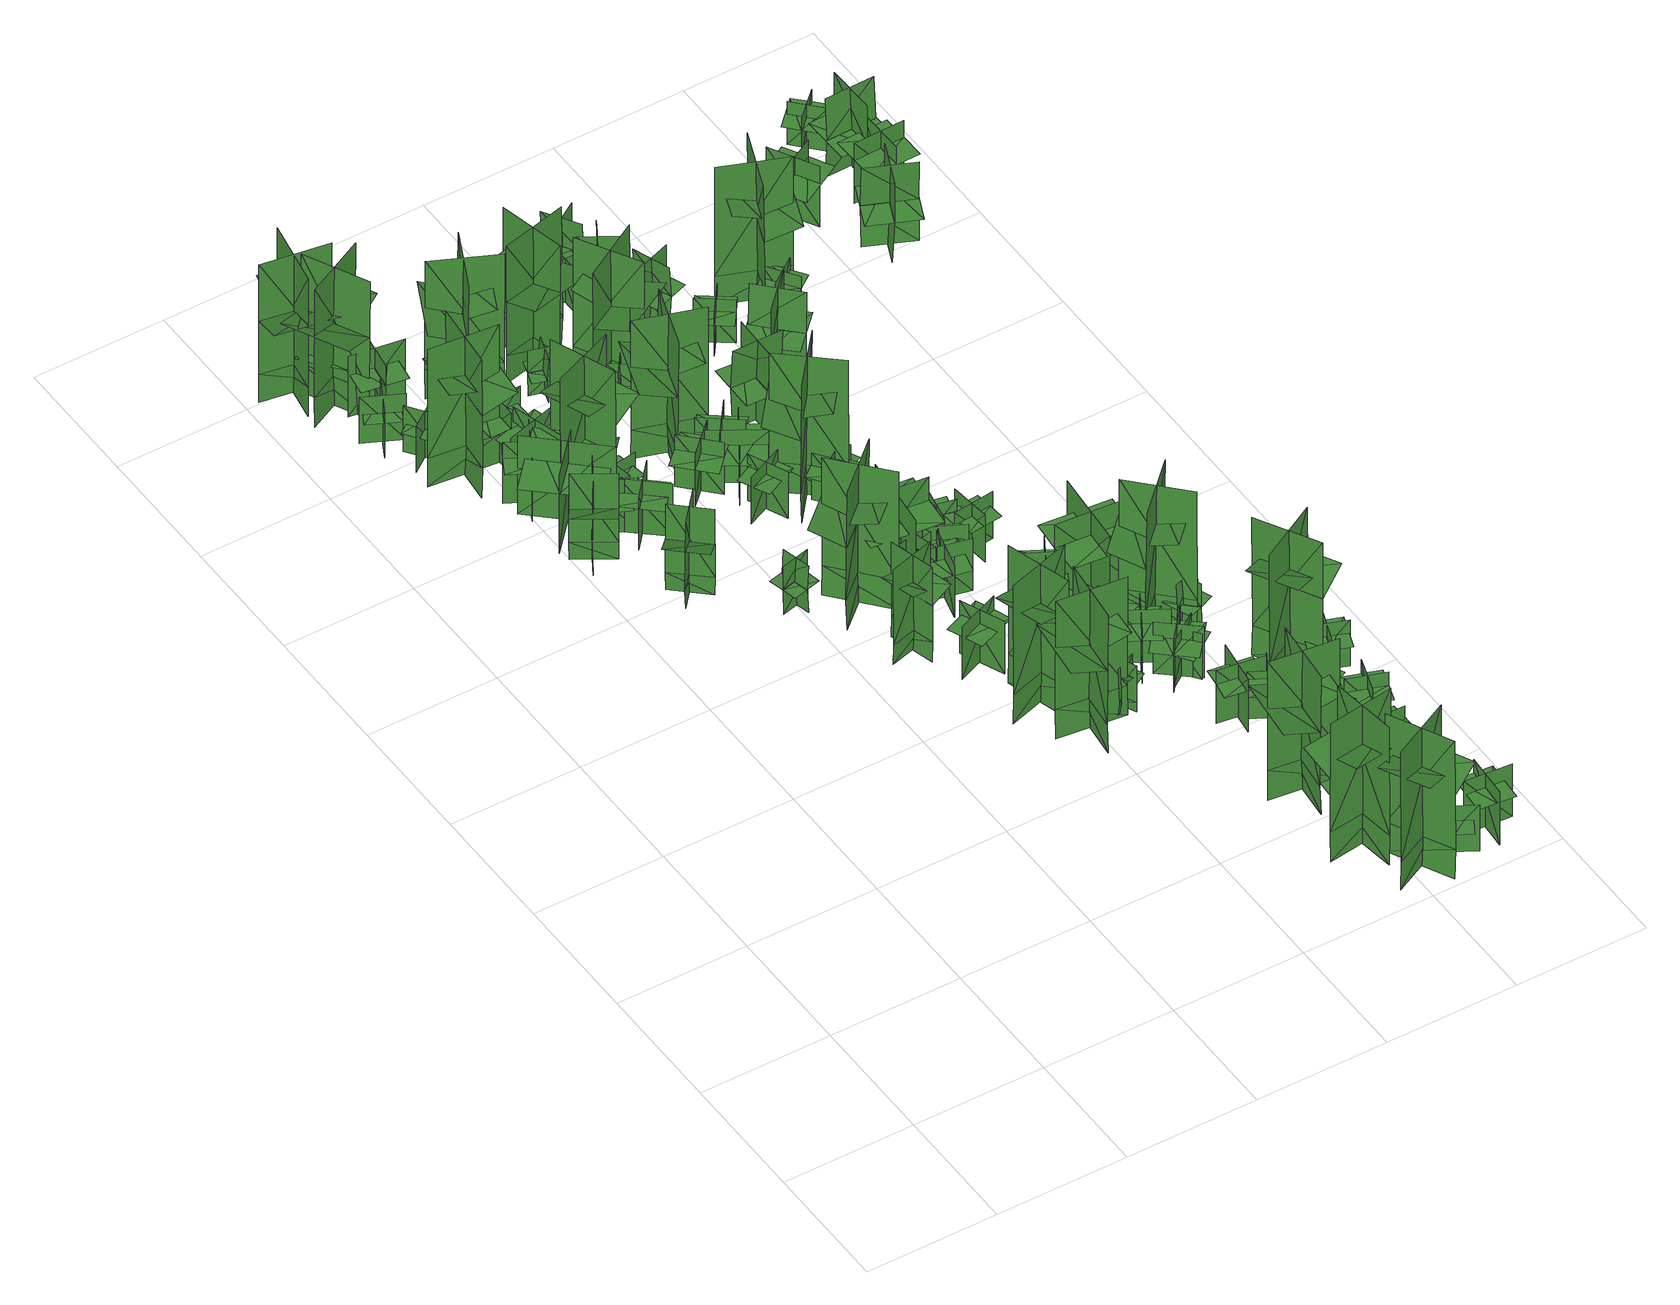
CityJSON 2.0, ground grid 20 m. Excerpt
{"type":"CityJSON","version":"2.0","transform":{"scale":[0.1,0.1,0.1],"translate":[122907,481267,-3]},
"CityObjects":{
"tree1":{"type":"SolitaryVegetationObject","geometry":[{"type":"MultiSurface","lod":"1","boundaries":[[[0,1,2]],[[0,2,3]],[[4,5,6]],[[4,6,7]],[[8,9,5]],[[8,5,4]],[[10,11,1]],[[10,1,0]],[[12,13,14]],[[12,14,15]],[[16,17,18]],[[16,18,19]]]}]},
"tree2":{"type":"SolitaryVegetationObject","geometry":[{"type":"MultiSurface","lod":"1","boundaries":[[[20,21,22]],[[20,22,23]],[[24,25,26]],[[24,26,27]],[[28,29,25]],[[28,25,24]],[[30,31,21]],[[30,21,20]],[[32,33,34]],[[32,34,35]],[[36,37,38]],[[36,38,39]]]}]},
"tree3":{"type":"SolitaryVegetationObject","geometry":[{"type":"MultiSurface","lod":"1","boundaries":[[[40,41,42]],[[40,42,43]],[[44,45,46]],[[44,46,47]],[[48,49,50]],[[48,50,51]],[[48,51,52]],[[48,52,53]]]}]},
"tree4":{"type":"SolitaryVegetationObject","geometry":[{"type":"MultiSurface","lod":"1","boundaries":[[[54,55,56]],[[54,56,57]],[[58,59,60]],[[58,60,61]],[[62,63,59]],[[62,59,58]],[[64,65,55]],[[64,55,54]],[[66,67,68]],[[66,68,69]],[[70,71,72]],[[70,72,73]]]}]},
"tree5":{"type":"SolitaryVegetationObject","geometry":[{"type":"MultiSurface","lod":"1","boundaries":[[[74,75,76]],[[74,76,77]],[[78,79,80]],[[78,80,81]],[[82,83,84]],[[82,84,85]],[[82,85,86]],[[82,86,87]]]}]},
"tree6":{"type":"SolitaryVegetationObject","geometry":[{"type":"MultiSurface","lod":"1","boundaries":[[[88,89,90]],[[88,90,91]],[[92,93,94]],[[92,94,95]],[[96,97,93]],[[96,93,92]],[[98,99,89]],[[98,89,88]],[[100,101,102]],[[100,102,103]],[[104,105,106]],[[104,106,107]]]}]},
"tree7":{"type":"SolitaryVegetationObject","geometry":[{"type":"MultiSurface","lod":"1","boundaries":[[[108,109,110]],[[108,110,111]],[[112,113,114]],[[112,114,115]],[[116,117,118]],[[116,118,119]],[[116,119,120]],[[116,120,121]]]}]},
"tree8":{"type":"SolitaryVegetationObject","geometry":[{"type":"MultiSurface","lod":"1","boundaries":[[[122,123,124]],[[122,124,125]],[[126,127,128]],[[126,128,129]],[[130,131,132]],[[130,132,133]],[[130,134,135]],[[130,135,131]]]}]},
"tree9":{"type":"SolitaryVegetationObject","geometry":[{"type":"MultiSurface","lod":"1","boundaries":[[[136,137,138]],[[136,138,139]],[[140,141,142]],[[140,142,143]],[[144,145,146]],[[144,146,147]],[[144,147,148]],[[144,148,149]]]}]},
"tree10":{"type":"SolitaryVegetationObject","geometry":[{"type":"MultiSurface","lod":"1","boundaries":[[[150,151,152]],[[150,152,153]],[[154,155,156]],[[154,156,157]],[[158,159,155]],[[158,155,154]],[[160,161,151]],[[160,151,150]],[[162,163,164]],[[162,164,165]],[[166,167,168]],[[166,168,169]]]}]},
"tree11":{"type":"SolitaryVegetationObject","geometry":[{"type":"MultiSurface","lod":"1","boundaries":[[[170,171,172]],[[170,172,173]],[[174,175,176]],[[174,176,177]],[[178,179,180]],[[178,180,181]],[[178,181,182]],[[178,182,183]]]}]},
"tree12":{"type":"SolitaryVegetationObject","geometry":[{"type":"MultiSurface","lod":"1","boundaries":[[[184,185,186]],[[184,186,187]],[[188,189,190]],[[188,190,191]],[[192,193,194]],[[192,194,195]],[[192,196,197]],[[192,197,193]]]}]},
"tree13":{"type":"SolitaryVegetationObject","geometry":[{"type":"MultiSurface","lod":"1","boundaries":[[[198,199,200]],[[198,200,201]],[[202,203,204]],[[202,204,205]],[[206,207,208]],[[206,208,209]],[[206,210,211]],[[206,211,207]]]}]},
"tree14":{"type":"SolitaryVegetationObject","geometry":[{"type":"MultiSurface","lod":"1","boundaries":[[[212,213,214]],[[212,214,215]],[[216,217,218]],[[216,218,219]],[[220,221,222]],[[220,222,223]],[[220,224,225]],[[220,225,221]]]}]},
"tree15":{"type":"SolitaryVegetationObject","geometry":[{"type":"MultiSurface","lod":"1","boundaries":[[[226,227,228]],[[226,228,229]],[[230,231,232]],[[230,232,233]],[[234,235,236]],[[234,236,237]],[[234,238,239]],[[234,239,235]]]}]},
"tree16":{"type":"SolitaryVegetationObject","geometry":[{"type":"MultiSurface","lod":"1","boundaries":[[[240,241,242]],[[240,242,243]],[[244,245,246]],[[244,246,247]],[[248,249,250]],[[248,250,251]],[[248,252,253]],[[248,253,249]]]}]},
"tree17":{"type":"SolitaryVegetationObject","geometry":[{"type":"MultiSurface","lod":"1","boundaries":[[[254,255,256]],[[254,256,257]],[[258,259,260]],[[258,260,261]],[[262,263,259]],[[262,259,258]],[[264,265,255]],[[264,255,254]],[[266,267,268]],[[266,268,269]],[[270,271,272]],[[270,272,273]]]}]},
"tree18":{"type":"SolitaryVegetationObject","geometry":[{"type":"MultiSurface","lod":"1","boundaries":[[[274,275,276]],[[274,276,277]],[[278,279,280]],[[278,280,281]],[[282,283,279]],[[282,279,278]],[[284,285,275]],[[284,275,274]],[[274,275,286]],[[274,286,287]],[[274,288,289]],[[274,289,275]]]}]},
"tree19":{"type":"SolitaryVegetationObject","geometry":[{"type":"MultiSurface","lod":"1","boundaries":[[[290,291,292]],[[290,292,293]],[[294,295,296]],[[294,296,297]],[[298,299,295]],[[298,295,294]],[[300,301,291]],[[300,291,290]],[[302,303,304]],[[302,304,305]],[[306,307,308]],[[306,308,309]]]}]},
"tree20":{"type":"SolitaryVegetationObject","geometry":[{"type":"MultiSurface","lod":"1","boundaries":[[[310,311,312]],[[310,312,313]],[[314,315,316]],[[314,316,317]],[[318,319,315]],[[318,315,314]],[[320,321,311]],[[320,311,310]],[[322,323,324]],[[322,324,325]],[[326,327,328]],[[326,328,329]]]}]},
"tree21":{"type":"SolitaryVegetationObject","geometry":[{"type":"MultiSurface","lod":"1","boundaries":[[[330,331,332]],[[330,332,333]],[[334,335,336]],[[334,336,337]],[[338,339,335]],[[338,335,334]],[[340,341,331]],[[340,331,330]],[[342,343,344]],[[342,344,345]],[[346,347,348]],[[346,348,349]]]}]},
"tree22":{"type":"SolitaryVegetationObject","geometry":[{"type":"MultiSurface","lod":"1","boundaries":[[[350,351,352]],[[350,352,353]],[[354,355,356]],[[354,356,357]],[[358,359,360]],[[358,360,361]],[[358,362,363]],[[358,363,359]]]}]},
"tree23":{"type":"SolitaryVegetationObject","geometry":[{"type":"MultiSurface","lod":"1","boundaries":[[[364,365,366]],[[364,366,367]],[[368,369,370]],[[368,370,371]],[[372,373,369]],[[372,369,368]],[[374,375,365]],[[374,365,364]],[[376,377,378]],[[376,378,379]],[[380,381,382]],[[380,382,383]]]}]},
"tree24":{"type":"SolitaryVegetationObject","geometry":[{"type":"MultiSurface","lod":"1","boundaries":[[[384,385,386]],[[384,386,387]],[[388,389,390]],[[388,390,391]],[[392,393,389]],[[392,389,388]],[[394,395,385]],[[394,385,384]],[[396,397,398]],[[396,398,399]],[[400,401,402]],[[400,402,403]]]}]},
"tree25":{"type":"SolitaryVegetationObject","geometry":[{"type":"MultiSurface","lod":"1","boundaries":[[[404,405,406]],[[404,406,407]],[[408,409,410]],[[408,410,411]],[[412,413,414]],[[412,414,415]],[[412,415,416]],[[412,416,417]]]}]},
"tree26":{"type":"SolitaryVegetationObject","geometry":[{"type":"MultiSurface","lod":"1","boundaries":[[[418,419,420]],[[418,420,421]],[[422,423,424]],[[422,424,425]],[[426,427,423]],[[426,423,422]],[[428,429,419]],[[428,419,418]],[[418,419,430]],[[418,430,431]],[[418,432,433]],[[418,433,419]]]}]},
"tree27":{"type":"SolitaryVegetationObject","geometry":[{"type":"MultiSurface","lod":"1","boundaries":[[[434,435,436]],[[434,436,437]],[[438,439,440]],[[438,440,441]],[[442,443,439]],[[442,439,438]],[[444,445,435]],[[444,435,434]],[[446,447,448]],[[446,448,449]],[[450,451,452]],[[450,452,453]]]}]},
"tree28":{"type":"SolitaryVegetationObject","geometry":[{"type":"MultiSurface","lod":"1","boundaries":[[[454,455,456]],[[454,456,457]],[[458,459,460]],[[458,460,461]],[[462,463,464]],[[462,464,465]],[[462,466,467]],[[462,467,463]]]}]},
"tree29":{"type":"SolitaryVegetationObject","geometry":[{"type":"MultiSurface","lod":"1","boundaries":[[[468,469,470]],[[468,470,471]],[[472,473,474]],[[472,474,475]],[[476,477,478]],[[476,478,479]],[[476,480,481]],[[476,481,477]]]}]},
"tree30":{"type":"SolitaryVegetationObject","geometry":[{"type":"MultiSurface","lod":"1","boundaries":[[[482,483,484]],[[482,484,485]],[[486,487,488]],[[486,488,489]],[[490,491,487]],[[490,487,486]],[[492,493,483]],[[492,483,482]],[[482,483,494]],[[482,494,495]],[[482,496,497]],[[482,497,483]]]}]},
"tree31":{"type":"SolitaryVegetationObject","geometry":[{"type":"MultiSurface","lod":"1","boundaries":[[[498,499,500]],[[498,500,501]],[[502,503,504]],[[502,504,505]],[[506,507,503]],[[506,503,502]],[[508,509,499]],[[508,499,498]],[[510,511,512]],[[510,512,513]],[[514,515,516]],[[514,516,517]]]}]},
"tree32":{"type":"SolitaryVegetationObject","geometry":[{"type":"MultiSurface","lod":"1","boundaries":[[[518,519,520]],[[518,520,521]],[[522,523,524]],[[522,524,525]],[[526,527,523]],[[526,523,522]],[[528,529,519]],[[528,519,518]],[[530,531,532]],[[530,532,533]],[[534,535,536]],[[534,536,537]]]}]},
"tree33":{"type":"SolitaryVegetationObject","geometry":[{"type":"MultiSurface","lod":"1","boundaries":[[[538,539,540]],[[538,540,541]],[[542,543,544]],[[542,544,545]],[[546,547,548]],[[546,548,549]],[[546,550,551]],[[546,551,547]]]}]},
"tree34":{"type":"SolitaryVegetationObject","geometry":[{"type":"MultiSurface","lod":"1","boundaries":[[[552,553,554]],[[552,554,555]],[[556,557,558]],[[556,558,559]],[[560,561,562]],[[560,562,563]],[[560,563,564]],[[560,564,565]]]}]},
"tree35":{"type":"SolitaryVegetationObject","geometry":[{"type":"MultiSurface","lod":"1","boundaries":[[[566,567,568]],[[566,568,569]],[[570,571,572]],[[570,572,573]],[[574,575,576]],[[574,576,577]],[[574,577,578]],[[574,578,579]]]}]},
"tree36":{"type":"SolitaryVegetationObject","geometry":[{"type":"MultiSurface","lod":"1","boundaries":[[[580,581,582]],[[580,582,583]],[[584,585,586]],[[584,586,587]],[[588,589,585]],[[588,585,584]],[[590,591,581]],[[590,581,580]],[[580,581,592]],[[580,592,593]],[[580,594,595]],[[580,595,581]]]}]},
"tree37":{"type":"SolitaryVegetationObject","geometry":[{"type":"MultiSurface","lod":"1","boundaries":[[[596,597,598]],[[596,598,599]],[[600,601,602]],[[600,602,603]],[[604,605,601]],[[604,601,600]],[[606,607,597]],[[606,597,596]],[[608,609,610]],[[608,610,611]],[[612,613,614]],[[612,614,615]]]}]},
"tree38":{"type":"SolitaryVegetationObject","geometry":[{"type":"MultiSurface","lod":"1","boundaries":[[[616,617,618]],[[616,618,619]],[[620,621,622]],[[620,622,623]],[[624,625,621]],[[624,621,620]],[[626,627,617]],[[626,617,616]],[[628,629,630]],[[628,630,631]],[[632,633,634]],[[632,634,635]]]}]},
"tree39":{"type":"SolitaryVegetationObject","geometry":[{"type":"MultiSurface","lod":"1","boundaries":[[[636,637,638]],[[636,638,639]],[[640,641,642]],[[640,642,643]],[[644,645,646]],[[644,646,647]],[[644,648,649]],[[644,649,645]]]}]},
"tree40":{"type":"SolitaryVegetationObject","geometry":[{"type":"MultiSurface","lod":"1","boundaries":[[[650,651,652]],[[650,652,653]],[[654,655,656]],[[654,656,657]],[[658,659,660]],[[658,660,661]],[[658,662,663]],[[658,663,659]]]}]},
"tree41":{"type":"SolitaryVegetationObject","geometry":[{"type":"MultiSurface","lod":"1","boundaries":[[[664,665,666]],[[664,666,667]],[[668,669,670]],[[668,670,671]],[[672,673,674]],[[672,674,675]],[[672,676,677]],[[672,677,673]]]}]},
"tree42":{"type":"SolitaryVegetationObject","geometry":[{"type":"MultiSurface","lod":"1","boundaries":[[[678,679,680]],[[678,680,681]],[[682,683,684]],[[682,684,685]],[[686,687,688]],[[686,688,689]],[[686,689,690]],[[686,690,691]]]}]},
"tree43":{"type":"SolitaryVegetationObject","geometry":[{"type":"MultiSurface","lod":"1","boundaries":[[[692,693,694]],[[692,694,695]],[[696,697,698]],[[696,698,699]],[[700,701,702]],[[700,702,703]],[[700,704,705]],[[700,705,701]]]}]},
"tree44":{"type":"SolitaryVegetationObject","geometry":[{"type":"MultiSurface","lod":"1","boundaries":[[[706,707,708]],[[706,708,709]],[[710,711,712]],[[710,712,713]],[[714,715,711]],[[714,711,710]],[[716,717,707]],[[716,707,706]],[[718,719,720]],[[718,720,721]],[[722,723,724]],[[722,724,725]]]}]},
"tree45":{"type":"SolitaryVegetationObject","geometry":[{"type":"MultiSurface","lod":"1","boundaries":[[[726,727,728]],[[726,728,729]],[[730,731,732]],[[730,732,733]],[[734,735,731]],[[734,731,730]],[[736,737,727]],[[736,727,726]],[[738,739,740]],[[738,740,741]],[[742,743,744]],[[742,744,745]]]}]},
"tree46":{"type":"SolitaryVegetationObject","geometry":[{"type":"MultiSurface","lod":"1","boundaries":[[[746,747,748]],[[746,748,749]],[[750,751,752]],[[750,752,753]],[[754,755,751]],[[754,751,750]],[[756,757,747]],[[756,747,746]],[[758,759,760]],[[758,760,761]],[[762,763,764]],[[762,764,765]]]}]},
"tree47":{"type":"SolitaryVegetationObject","geometry":[{"type":"MultiSurface","lod":"1","boundaries":[[[766,767,768]],[[766,768,769]],[[770,771,772]],[[770,772,773]],[[774,775,771]],[[774,771,770]],[[776,777,767]],[[776,767,766]],[[778,779,780]],[[778,780,781]],[[782,783,784]],[[782,784,785]]]}]},
"tree48":{"type":"SolitaryVegetationObject","geometry":[{"type":"MultiSurface","lod":"1","boundaries":[[[786,787,788]],[[786,788,789]],[[790,791,792]],[[790,792,793]],[[794,795,796]],[[794,796,797]],[[794,798,799]],[[794,799,795]]]}]},
"tree49":{"type":"SolitaryVegetationObject","geometry":[{"type":"MultiSurface","lod":"1","boundaries":[[[800,801,802]],[[800,802,803]],[[804,805,806]],[[804,806,807]],[[808,809,810]],[[808,810,811]],[[808,812,813]],[[808,813,809]]]}]},
"tree50":{"type":"SolitaryVegetationObject","geometry":[{"type":"MultiSurface","lod":"1","boundaries":[[[814,815,816]],[[814,816,817]],[[818,819,820]],[[818,820,821]],[[822,823,819]],[[822,819,818]],[[824,825,815]],[[824,815,814]],[[814,815,826]],[[814,826,827]],[[814,828,829]],[[814,829,815]]]}]},
"tree51":{"type":"SolitaryVegetationObject","geometry":[{"type":"MultiSurface","lod":"1","boundaries":[[[830,831,832]],[[830,832,833]],[[834,835,836]],[[834,836,837]],[[838,839,840]],[[838,840,841]],[[838,842,843]],[[838,843,839]]]}]},
"tree52":{"type":"SolitaryVegetationObject","geometry":[{"type":"MultiSurface","lod":"1","boundaries":[[[844,845,846]],[[844,846,847]],[[848,849,850]],[[848,850,851]],[[852,853,854]],[[852,854,855]],[[852,855,856]],[[852,856,857]]]}]},
"tree53":{"type":"SolitaryVegetationObject","geometry":[{"type":"MultiSurface","lod":"1","boundaries":[[[858,859,860]],[[858,860,861]],[[862,863,864]],[[862,864,865]],[[866,867,868]],[[866,868,869]],[[866,870,871]],[[866,871,867]]]}]},
"tree54":{"type":"SolitaryVegetationObject","geometry":[{"type":"MultiSurface","lod":"1","boundaries":[[[872,873,874]],[[872,874,875]],[[876,877,878]],[[876,878,879]],[[880,881,877]],[[880,877,876]],[[882,883,873]],[[882,873,872]],[[872,873,884]],[[872,884,885]],[[872,886,887]],[[872,887,873]]]}]},
"tree55":{"type":"SolitaryVegetationObject","geometry":[{"type":"MultiSurface","lod":"1","boundaries":[[[888,889,890]],[[888,890,891]],[[892,893,894]],[[892,894,895]],[[896,897,898]],[[896,898,899]],[[896,900,901]],[[896,901,897]]]}]},
"tree56":{"type":"SolitaryVegetationObject","geometry":[{"type":"MultiSurface","lod":"1","boundaries":[[[902,903,904]],[[902,904,905]],[[906,907,908]],[[906,908,909]],[[910,911,912]],[[910,912,913]],[[910,913,914]],[[910,914,915]]]}]},
"tree57":{"type":"SolitaryVegetationObject","geometry":[{"type":"MultiSurface","lod":"1","boundaries":[[[916,917,918]],[[916,918,919]],[[920,921,922]],[[920,922,923]],[[924,925,926]],[[924,926,927]],[[924,928,929]],[[924,929,925]]]}]},
"tree58":{"type":"SolitaryVegetationObject","geometry":[{"type":"MultiSurface","lod":"1","boundaries":[[[930,931,932]],[[930,932,933]],[[934,935,936]],[[934,936,937]],[[938,939,940]],[[938,940,941]],[[938,941,942]],[[938,942,943]]]}]},
"tree59":{"type":"SolitaryVegetationObject","geometry":[{"type":"MultiSurface","lod":"1","boundaries":[[[944,945,946]],[[944,946,947]],[[948,949,950]],[[948,950,951]],[[952,953,954]],[[952,954,955]],[[952,955,956]],[[952,956,957]]]}]},
"tree60":{"type":"SolitaryVegetationObject","geometry":[{"type":"MultiSurface","lod":"1","boundaries":[[[958,959,960]],[[958,960,961]],[[962,963,964]],[[962,964,965]],[[966,967,968]],[[966,968,969]],[[966,969,970]],[[966,970,971]]]}]},
"tree61":{"type":"SolitaryVegetationObject","geometry":[{"type":"MultiSurface","lod":"1","boundaries":[[[972,973,974]],[[972,974,975]],[[976,977,978]],[[976,978,979]],[[980,981,982]],[[980,982,983]],[[980,984,985]],[[980,985,981]]]}]},
"tree62":{"type":"SolitaryVegetationObject","geometry":[{"type":"MultiSurface","lod":"1","boundaries":[[[986,987,988]],[[986,988,989]],[[990,991,992]],[[990,992,993]],[[994,995,996]],[[994,996,997]],[[994,998,999]],[[994,999,995]]]}]},
"tree63":{"type":"SolitaryVegetationObject","geometry":[{"type":"MultiSurface","lod":"1","boundaries":[[[1000,1001,1002]],[[1000,1002,1003]],[[1004,1005,1006]],[[1004,1006,1007]],[[1008,1009,1010]],[[1008,1010,1011]],[[1008,1011,1012]],[[1008,1012,1013]]]}]},
"tree64":{"type":"SolitaryVegetationObject","geometry":[{"type":"MultiSurface","lod":"1","boundaries":[[[1014,1015,1016]],[[1014,1016,1017]],[[1018,1019,1020]],[[1018,1020,1021]],[[1022,1023,1019]],[[1022,1019,1018]],[[1024,1025,1015]],[[1024,1015,1014]],[[1014,1015,1026]],[[1014,1026,1027]],[[1014,1028,1029]],[[1014,1029,1015]]]}]},
"tree65":{"type":"SolitaryVegetationObject","geometry":[{"type":"MultiSurface","lod":"1","boundaries":[[[1030,1031,1032]],[[1030,1032,1033]],[[1034,1035,1036]],[[1034,1036,1037]],[[1038,1039,1040]],[[1038,1040,1041]],[[1038,1042,1043]],[[1038,1043,1039]]]}]},
"tree66":{"type":"SolitaryVegetationObject","geometry":[{"type":"MultiSurface","lod":"1","boundaries":[[[1044,1045,1046]],[[1044,1046,1047]],[[1048,1049,1050]],[[1048,1050,1051]],[[1052,1053,1054]],[[1052,1054,1055]],[[1052,1056,1057]],[[1052,1057,1053]]]}]},
"tree67":{"type":"SolitaryVegetationObject","geometry":[{"type":"MultiSurface","lod":"1","boundaries":[[[1058,1059,1060]],[[1058,1060,1061]],[[1062,1063,1064]],[[1062,1064,1065]],[[1066,1067,1068]],[[1066,1068,1069]],[[1066,1070,1071]],[[1066,1071,1067]]]}]},
"tree68":{"type":"SolitaryVegetationObject","geometry":[{"type":"MultiSurface","lod":"1","boundaries":[[[1072,1073,1074]],[[1072,1074,1075]],[[1076,1077,1078]],[[1076,1078,1079]],[[1080,1081,1077]],[[1080,1077,1076]],[[1082,1083,1073]],[[1082,1073,1072]],[[1084,1085,1086]],[[1084,1086,1087]],[[1088,1089,1090]],[[1088,1090,1091]]]}]},
"tree69":{"type":"SolitaryVegetationObject","geometry":[{"type":"MultiSurface","lod":"1","boundaries":[[[1092,1093,1094]],[[1092,1094,1095]],[[1096,1097,1098]],[[1096,1098,1099]],[[1100,1101,1102]],[[1100,1102,1103]],[[1100,1104,1105]],[[1100,1105,1101]]]}]},
"tree70":{"type":"SolitaryVegetationObject","geometry":[{"type":"MultiSurface","lod":"1","boundaries":[[[1106,1107,1108]],[[1106,1108,1109]],[[1110,1111,1112]],[[1110,1112,1113]],[[1114,1115,1111]],[[1114,1111,1110]],[[1116,1117,1107]],[[1116,1107,1106]],[[1106,1107,1118]],[[1106,1118,1119]],[[1106,1120,1121]],[[1106,1121,1107]]]}]},
"tree71":{"type":"SolitaryVegetationObject","geometry":[{"type":"MultiSurface","lod":"1","boundaries":[[[1122,1123,1124]],[[1122,1124,1125]],[[1126,1127,1128]],[[1126,1128,1129]],[[1130,1131,1127]],[[1130,1127,1126]],[[1132,1133,1123]],[[1132,1123,1122]],[[1122,1123,1134]],[[1122,1134,1135]],[[1122,1136,1137]],[[1122,1137,1123]]]}]},
"tree72":{"type":"SolitaryVegetationObject","geometry":[{"type":"MultiSurface","lod":"1","boundaries":[[[1138,1139,1140]],[[1138,1140,1141]],[[1142,1143,1144]],[[1142,1144,1145]],[[1146,1147,1143]],[[1146,1143,1142]],[[1148,1149,1139]],[[1148,1139,1138]],[[1138,1139,1150]],[[1138,1150,1151]],[[1138,1152,1153]],[[1138,1153,1139]]]}]},
"tree73":{"type":"SolitaryVegetationObject","geometry":[{"type":"MultiSurface","lod":"1","boundaries":[[[1154,1155,1156]],[[1154,1156,1157]],[[1158,1159,1160]],[[1158,1160,1161]],[[1162,1163,1164]],[[1162,1164,1165]],[[1162,1165,1166]],[[1162,1166,1167]]]}]},
"tree74":{"type":"SolitaryVegetationObject","geometry":[{"type":"MultiSurface","lod":"1","boundaries":[[[1168,1169,1170]],[[1168,1170,1171]],[[1172,1173,1174]],[[1172,1174,1175]],[[1176,1177,1173]],[[1176,1173,1172]],[[1178,1179,1169]],[[1178,1169,1168]],[[1168,1169,1180]],[[1168,1180,1181]],[[1168,1182,1183]],[[1168,1183,1169]]]}]},
"tree75":{"type":"SolitaryVegetationObject","geometry":[{"type":"MultiSurface","lod":"1","boundaries":[[[1184,1185,1186]],[[1184,1186,1187]],[[1188,1189,1190]],[[1188,1190,1191]],[[1192,1193,1194]],[[1192,1194,1195]],[[1192,1196,1197]],[[1192,1197,1193]]]}]},
"tree76":{"type":"SolitaryVegetationObject","geometry":[{"type":"MultiSurface","lod":"1","boundaries":[[[1198,1199,1200]],[[1198,1200,1201]],[[1202,1203,1204]],[[1202,1204,1205]],[[1206,1207,1203]],[[1206,1203,1202]],[[1208,1209,1199]],[[1208,1199,1198]],[[1198,1199,1210]],[[1198,1210,1211]],[[1198,1212,1213]],[[1198,1213,1199]]]}]},
"tree77":{"type":"SolitaryVegetationObject","geometry":[{"type":"MultiSurface","lod":"1","boundaries":[[[1214,1215,1216]],[[1214,1216,1217]],[[1218,1219,1220]],[[1218,1220,1221]],[[1222,1223,1224]],[[1222,1224,1225]],[[1222,1225,1226]],[[1222,1226,1227]]]}]},
"tree78":{"type":"SolitaryVegetationObject","geometry":[{"type":"MultiSurface","lod":"1","boundaries":[[[1228,1229,1230]],[[1228,1230,1231]],[[1232,1233,1234]],[[1232,1234,1235]],[[1236,1237,1238]],[[1236,1238,1239]],[[1236,1239,1240]],[[1236,1240,1241]]]}]},
"tree79":{"type":"SolitaryVegetationObject","geometry":[{"type":"MultiSurface","lod":"1","boundaries":[[[1242,1243,1244]],[[1242,1244,1245]],[[1246,1247,1248]],[[1246,1248,1249]],[[1250,1251,1247]],[[1250,1247,1246]],[[1252,1253,1243]],[[1252,1243,1242]],[[1242,1243,1254]],[[1242,1254,1255]],[[1242,1256,1257]],[[1242,1257,1243]]]}]},
"tree80":{"type":"SolitaryVegetationObject","geometry":[{"type":"MultiSurface","lod":"1","boundaries":[[[1258,1259,1260]],[[1258,1260,1261]],[[1262,1263,1264]],[[1262,1264,1265]],[[1266,1267,1263]],[[1266,1263,1262]],[[1268,1269,1259]],[[1268,1259,1258]],[[1270,1271,1272]],[[1270,1272,1273]],[[1274,1275,1276]],[[1274,1276,1277]]]}]},
"tree81":{"type":"SolitaryVegetationObject","geometry":[{"type":"MultiSurface","lod":"1","boundaries":[[[1278,1279,1280]],[[1278,1280,1281]],[[1282,1283,1284]],[[1282,1284,1285]],[[1286,1287,1288]],[[1286,1288,1289]],[[1286,1289,1290]],[[1286,1290,1291]]]}]},
"tree82":{"type":"SolitaryVegetationObject","geometry":[{"type":"MultiSurface","lod":"1","boundaries":[[[1292,1293,1294]],[[1292,1294,1295]],[[1296,1297,1298]],[[1296,1298,1299]],[[1300,1301,1302]],[[1300,1302,1303]],[[1300,1303,1304]],[[1300,1304,1305]]]}]},
"tree83":{"type":"SolitaryVegetationObject","geometry":[{"type":"MultiSurface","lod":"1","boundaries":[[[1306,1307,1308]],[[1306,1308,1309]],[[1310,1311,1312]],[[1310,1312,1313]],[[1314,1315,1316]],[[1314,1316,1317]],[[1314,1317,1318]],[[1314,1318,1319]]]}]},
"tree84":{"type":"SolitaryVegetationObject","geometry":[{"type":"MultiSurface","lod":"1","boundaries":[[[1320,1321,1322]],[[1320,1322,1323]],[[1324,1325,1326]],[[1324,1326,1327]],[[1328,1329,1325]],[[1328,1325,1324]],[[1330,1331,1321]],[[1330,1321,1320]],[[1332,1333,1334]],[[1332,1334,1335]],[[1336,1337,1338]],[[1336,1338,1339]]]}]},
"tree85":{"type":"SolitaryVegetationObject","geometry":[{"type":"MultiSurface","lod":"1","boundaries":[[[1340,1341,1342]],[[1340,1342,1343]],[[1344,1345,1346]],[[1344,1346,1347]],[[1348,1349,1350]],[[1348,1350,1351]],[[1348,1351,1352]],[[1348,1352,1353]]]}]},
"tree86":{"type":"SolitaryVegetationObject","geometry":[{"type":"MultiSurface","lod":"1","boundaries":[[[1354,1355,1356]],[[1354,1356,1357]],[[1358,1359,1360]],[[1358,1360,1361]],[[1362,1363,1359]],[[1362,1359,1358]],[[1364,1365,1355]],[[1364,1355,1354]],[[1354,1355,1366]],[[1354,1366,1367]],[[1354,1368,1369]],[[1354,1369,1355]]]}]},
"tree87":{"type":"SolitaryVegetationObject","geometry":[{"type":"MultiSurface","lod":"1","boundaries":[[[1370,1371,1372]],[[1370,1372,1373]],[[1374,1375,1376]],[[1374,1376,1377]],[[1378,1379,1380]],[[1378,1380,1381]],[[1378,1381,1382]],[[1378,1382,1383]]]}]},
"tree88":{"type":"SolitaryVegetationObject","geometry":[{"type":"MultiSurface","lod":"1","boundaries":[[[1384,1385,1386]],[[1384,1386,1387]],[[1388,1389,1390]],[[1388,1390,1391]],[[1392,1393,1394]],[[1392,1394,1395]],[[1392,1395,1396]],[[1392,1396,1397]]]}]},
"tree89":{"type":"SolitaryVegetationObject","geometry":[{"type":"MultiSurface","lod":"1","boundaries":[[[1398,1399,1400]],[[1398,1400,1401]],[[1402,1403,1404]],[[1402,1404,1405]],[[1406,1407,1403]],[[1406,1403,1402]],[[1408,1409,1399]],[[1408,1399,1398]],[[1398,1399,1410]],[[1398,1410,1411]],[[1398,1412,1413]],[[1398,1413,1399]]]}]}
},
"vertices":[
[118,1578,59],[16,1596,59],[16,1597,254],[118,1580,254],[73,1642,60],[56,1540,60],[56,1540,254],[74,1642,254],[74,1642,8],[56,1540,8],[118,1580,8],[16,1597,8],[118,1579,154],[16,1597,154],[7,1545,173],[109,1527,173],[30,1594,185],[107,1582,185],[113,1621,196],[36,1633,196],
[118,1490,61],[72,1583,61],[73,1583,255],[120,1491,255],[143,1564,61],[51,1518,61],[51,1517,255],[144,1563,255],[144,1563,9],[51,1517,9],[120,1491,9],[73,1583,9],[119,1491,156],[73,1583,156],[26,1560,174],[72,1467,174],[79,1571,186],[114,1501,186],[149,1519,197],[114,1588,197],
[139,1434,9],[84,1461,9],[84,1461,91],[139,1434,91],[125,1475,9],[97,1420,9],[97,1420,91],[125,1475,91],[122,1469,60],[99,1480,60],[79,1441,60],[102,1430,60],[125,1418,60],[144,1457,60],
[253,1102,33],[198,1136,33],[199,1137,154],[254,1103,154],[242,1150,33],[208,1095,33],[209,1095,154],[243,1150,154],[243,1150,1],[209,1095,1],[254,1103,1],[199,1137,1],[254,1103,92],[199,1137,92],[181,1109,104],[236,1075,104],[206,1132,111],[248,1107,111],[260,1128,118],[219,1153,118],
[160,1369,8],[124,1418,8],[124,1418,90],[160,1369,90],[167,1412,8],[117,1376,8],[117,1376,90],[167,1412,90],[161,1408,59],[146,1428,59],[111,1403,59],[126,1382,59],[141,1362,59],[176,1387,59],
[175,1392,60],[164,1289,60],[162,1289,255],[173,1392,255],[114,1344,60],[217,1332,60],[217,1333,255],[114,1344,255],[114,1344,9],[217,1333,9],[173,1392,9],[162,1289,9],[174,1392,155],[163,1289,155],[215,1284,174],[226,1386,174],[164,1303,186],[172,1381,186],[133,1385,196],[125,1308,196],
[84,1599,8],[136,1537,8],[136,1537,117],[84,1599,117],[79,1547,8],[79,1547,117],[142,1599,117],[142,1599,8],[79,1547,83],[101,1521,83],[151,1563,83],[129,1589,83],[108,1615,83],[58,1574,83],
[253,1227,8],[180,1266,8],[180,1266,117],[253,1227,117],[234,1289,8],[194,1217,8],[194,1217,117],[234,1289,117],[247,1230,89],[180,1266,89],[165,1238,89],[231,1201,89],[262,1259,89],[196,1295,89],
[98,1510,10],[178,1497,10],[178,1497,118],[98,1510,118],[129,1468,10],[129,1468,118],[142,1548,118],[142,1548,10],[129,1468,84],[162,1462,84],[172,1527,84],[139,1532,84],[105,1537,84],[95,1473,84],
[322,978,33],[273,1021,33],[274,1022,154],[322,979,154],[319,1027,33],[276,979,33],[277,978,154],[320,1027,154],[320,1027,1],[277,978,1],[322,979,1],[274,1022,1],[322,979,92],[274,1022,92],[252,997,104],[300,954,104],[281,1016,111],[317,984,111],[333,1002,118],[297,1034,118],
[186,1240,7],[282,1153,7],[282,1153,147],[186,1240,147],[191,1148,7],[279,1243,7],[279,1243,147],[191,1148,147],[195,1152,108],[237,1114,108],[317,1201,108],[275,1239,108],[233,1277,108],[153,1190,108],
[249,1107,8],[275,1173,8],[275,1173,102],[249,1107,102],[300,1130,8],[235,1156,8],[235,1156,102],[300,1130,102],[251,1113,77],[275,1173,77],[249,1183,77],[225,1123,77],[277,1102,77],[301,1163,77],
[217,1388,10],[218,1305,10],[218,1305,119],[217,1388,119],[172,1341,10],[255,1342,10],[255,1342,119],[172,1341,119],[217,1381,91],[218,1305,91],[251,1306,91],[250,1382,91],[184,1380,91],[186,1305,91],
[192,1266,9],[272,1289,9],[272,1289,118],[192,1266,118],[250,1235,9],[227,1314,9],[227,1314,118],[250,1235,118],[199,1268,90],[272,1289,90],[263,1320,90],[190,1299,90],[208,1236,90],[281,1257,90],
[332,1095,8],[278,1141,8],[278,1141,102],[332,1095,102],[327,1150,8],[281,1097,8],[281,1097,102],[327,1150,102],[327,1098,78],[278,1141,78],[260,1120,78],[309,1077,78],[345,1120,78],[296,1162,78],
[329,1181,9],[267,1170,9],[267,1170,92],[329,1181,92],[288,1209,9],[299,1147,9],[299,1147,92],[288,1209,92],[324,1180,71],[267,1170,71],[271,1145,71],[328,1156,71],[319,1205,71],[263,1194,71],
[258,1273,62],[297,1177,62],[295,1176,257],[257,1272,257],[227,1201,62],[323,1240,62],[323,1241,257],[227,1202,257],[227,1202,11],[323,1241,11],[257,1272,11],[295,1176,11],[257,1273,157],[296,1177,157],[345,1196,176],[306,1292,176],[290,1190,188],[261,1262,188],[225,1247,198],[254,1175,198],
[372,893,53],[416,904,53],[410,927,53],[366,916,53],[388,920,53],[398,876,53],[401,877,94],[390,921,94],[390,921,11],[401,877,11],[372,891,11],[416,902,11],[416,904,94],[372,893,94],[377,871,53],[421,882,53],
[220,1414,61],[264,1508,61],[266,1507,256],[222,1414,256],[294,1441,62],[200,1485,62],[200,1484,256],[294,1440,256],[294,1440,10],[200,1484,10],[222,1414,10],[266,1507,10],[221,1414,156],[265,1508,156],[217,1530,175],[173,1436,175],[259,1495,187],[227,1424,187],[262,1408,198],[295,1478,198],
[467,780,47],[486,711,47],[485,711,181],[466,780,181],[440,733,47],[509,752,47],[509,753,181],[440,734,181],[440,734,12],[509,753,12],[466,780,12],[485,711,12],[467,780,112],[485,711,112],[520,720,125],[502,789,125],[483,720,133],[468,772,133],[442,765,141],[457,713,141],
[424,824,62],[502,892,62],[503,891,257],[425,822,257],[502,818,63],[434,896,63],[433,895,257],[502,818,257],[502,818,11],[433,895,11],[425,822,11],[503,891,11],[425,823,157],[503,891,157],[468,931,176],[390,862,176],[492,882,188],[434,830,188],[460,801,199],[518,852,199],
[500,663,11],[566,690,11],[566,690,105],[500,663,105],[552,642,11],[525,707,11],[525,707,105],[552,642,105],[506,665,81],[566,690,81],[555,716,81],[495,691,81],[516,639,81],[576,664,81],
[586,448,59],[598,551,59],[599,550,253],[587,448,253],[647,496,59],[544,508,59],[544,507,253],[647,495,253],[647,495,7],[544,507,7],[587,448,7],[599,550,7],[587,448,154],[599,551,154],[546,557,172],[534,454,172],[597,536,184],[589,459,184],[628,455,195],[636,532,195],
[549,627,61],[580,528,61],[578,528,255],[548,627,255],[512,558,61],[611,589,61],[611,589,255],[512,559,255],[512,559,9],[611,589,9],[548,627,9],[578,528,9],[548,627,156],[579,528,156],[629,543,175],[599,642,175],[574,541,186],[551,616,186],[514,604,197],[537,530,197],
[386,1126,9],[434,1172,9],[434,1172,102],[386,1126,102],[430,1125,9],[384,1172,9],[384,1172,102],[430,1125,102],[430,1125,76],[454,1148,76],[408,1195,76],[384,1172,76],[360,1149,76],[407,1101,76],
[316,1418,50],[356,1406,50],[363,1427,50],[322,1439,50],[341,1432,50],[329,1392,50],[331,1391,89],[344,1432,89],[344,1432,11],[331,1391,11],[315,1416,11],[356,1404,11],[356,1406,89],[316,1418,89],[309,1398,50],[350,1385,50],
[393,1179,61],[425,1278,61],[427,1277,256],[395,1179,256],[463,1214,61],[365,1246,61],[364,1246,256],[463,1214,256],[463,1214,9],[364,1246,9],[395,1179,9],[427,1277,9],[394,1179,156],[426,1277,156],[376,1294,175],[344,1195,175],[422,1264,187],[399,1190,187],[436,1178,197],[459,1252,197],
[429,1058,10],[486,1084,10],[486,1084,93],[429,1058,93],[475,1041,10],[449,1098,10],[449,1098,93],[475,1041,93],[433,1060,72],[486,1084,72],[475,1107,72],[423,1082,72],[444,1037,72],[496,1062,72],
[465,883,8],[582,871,8],[582,871,165],[465,883,165],[524,811,8],[536,928,8],[536,928,165],[524,811,165],[475,882,124],[582,871,124],[587,917,124],[479,928,124],[470,835,124],[577,824,124],
[392,1276,49],[425,1248,49],[439,1265,49],[407,1293,49],[422,1279,49],[394,1247,49],[396,1245,88],[424,1277,88],[424,1277,10],[396,1245,10],[391,1275,10],[423,1247,10],[425,1248,88],[392,1276,88],[378,1260,49],[410,1232,49],
[615,652,42],[580,606,42],[579,606,151],[614,653,151],[571,646,42],[618,611,42],[618,612,151],[571,647,151],[571,647,13],[618,612,13],[614,653,13],[579,606,13],[614,653,95],[579,606,95],[603,588,106],[638,635,106],[584,612,112],[610,648,112],[592,661,118],[566,626,118],
[405,1473,62],[304,1450,62],[304,1451,256],[404,1475,256],[339,1515,62],[362,1414,62],[363,1414,256],[340,1515,256],[340,1515,10],[363,1414,10],[404,1475,10],[304,1451,10],[405,1474,157],[304,1451,157],[316,1399,175],[417,1423,175],[318,1454,187],[393,1472,187],[384,1510,198],[309,1492,198],
[553,806,11],[536,874,11],[536,874,105],[553,806,105],[581,854,11],[513,837,11],[513,837,105],[581,854,105],[552,811,80],[536,874,80],[509,867,80],[524,805,80],[579,818,80],[563,881,80],
[421,1157,8],[494,1112,8],[494,1112,102],[421,1157,102],[436,1097,8],[481,1170,8],[481,1170,102],[436,1097,102],[438,1100,76],[470,1080,76],[511,1148,76],[479,1167,76],[447,1187,76],[406,1120,76],
[433,1140,9],[473,1193,9],[473,1193,101],[433,1140,101],[477,1146,9],[424,1186,9],[424,1186,101],[477,1146,101],[477,1146,75],[497,1172,75],[444,1212,75],[424,1186,75],[404,1159,75],[457,1119,75],
[421,1321,50],[387,1345,50],[374,1327,50],[408,1303,50],[392,1315,50],[417,1350,50],[415,1351,89],[390,1317,89],[390,1317,11],[415,1351,11],[422,1322,11],[388,1347,11],[387,1345,89],[421,1321,89],[434,1338,50],[399,1363,50],
[642,519,30],[657,488,30],[657,488,95],[642,519,95],[634,494,31],[665,509,31],[664,510,95],[633,495,95],[633,495,13],[664,510,13],[642,519,13],[657,488,13],[642,519,62],[657,488,62],[673,495,68],[658,526,68],[655,492,72],[643,515,72],[632,509,76],[643,486,76],
[719,121,59],[821,135,59],[821,134,253],[719,120,253],[781,74,59],[767,176,59],[766,176,253],[780,74,253],[780,74,7],[766,176,7],[719,120,7],[821,134,7],[719,120,154],[821,134,154],[814,187,172],[712,173,172],[807,132,184],[730,121,184],[736,82,195],[813,93,195],
[555,766,12],[571,835,12],[571,835,105],[555,766,105],[602,796,12],[533,812,12],[533,812,105],[602,796,105],[556,772,81],[571,835,81],[543,842,81],[529,779,81],[583,766,81],[598,829,81],
[586,882,10],[522,852,10],[522,852,104],[586,882,104],[533,900,10],[563,836,10],[563,836,104],[533,900,104],[580,879,80],[522,852,80],[533,826,80],[592,854,80],[569,904,80],[510,877,80],
[587,891,10],[527,872,10],[527,872,93],[587,891,93],[543,914,10],[562,854,10],[562,854,93],[543,914,93],[582,889,72],[527,872,72],[535,848,72],[590,866,72],[574,913,72],[520,896,72],
[782,193,11],[777,123,11],[777,123,104],[782,193,104],[748,164,11],[748,164,104],[818,158,104],[818,158,11],[748,164,74],[746,135,74],[801,130,74],[804,159,74],[806,188,74],[750,193,74],
[612,822,10],[549,855,10],[549,855,104],[612,822,104],[594,875,10],[562,812,10],[562,812,104],[594,875,104],[606,825,80],[549,855,80],[536,830,80],[594,800,80],[619,850,80],[562,880,80],
[484,1025,61],[550,1105,61],[552,1104,256],[485,1024,256],[562,1032,62],[482,1098,62],[482,1098,256],[561,1031,256],[561,1031,10],[482,1098,10],[485,1024,10],[551,1104,10],[485,1025,156],[551,1104,156],[510,1138,175],[444,1058,175],[542,1093,187],[493,1033,187],[523,1008,198],[572,1068,198],
[752,197,64],[764,300,64],[765,300,258],[754,197,258],[813,246,64],[711,258,64],[710,257,258],[813,245,258],[813,245,12],[710,257,12],[754,197,12],[765,300,12],[753,197,159],[765,300,159],[712,306,177],[700,203,177],[763,286,189],[755,209,189],[794,205,200],[802,282,200],
[461,1397,62],[371,1346,62],[370,1347,256],[460,1399,256],[386,1418,62],[437,1328,62],[438,1329,256],[386,1418,256],[386,1418,10],[438,1329,10],[460,1399,10],[370,1347,10],[461,1398,157],[371,1347,157],[397,1301,176],[487,1352,176],[383,1354,187],[450,1393,187],[430,1427,198],[363,1388,198],
[791,99,58],[839,7,58],[837,6,253],[790,99,253],[767,25,58],[859,72,58],[859,73,253],[767,26,253],[767,26,7],[859,73,7],[790,99,7],[837,6,7],[790,99,153],[838,7,153],[885,31,172],[838,123,172],[831,19,184],[795,88,184],[760,70,194],[796,1,194],
[559,1006,8],[521,1056,8],[521,1056,91],[559,1006,91],[565,1056,8],[515,1018,8],[515,1018,91],[565,1056,91],[556,1011,70],[521,1056,70],[501,1041,70],[536,995,70],[576,1026,70],[541,1071,70],
[545,1084,8],[501,1129,8],[501,1129,92],[545,1084,92],[545,1133,8],[500,1090,8],[500,1090,92],[545,1133,92],[541,1087,70],[501,1129,70],[483,1112,70],[523,1070,70],[559,1105,70],[519,1146,70],
[801,156,53],[825,117,53],[845,130,54],[821,168,54],[831,149,53],[793,125,53],[795,123,95],[833,147,95],[833,147,12],[795,123,12],[799,155,12],[823,116,12],[825,117,95],[801,156,95],[781,143,54],[805,105,54],
[610,920,10],[598,858,10],[598,858,93],[610,920,93],[569,892,10],[631,880,10],[631,880,93],[569,892,93],[609,915,72],[598,858,72],[622,853,72],[634,910,72],[585,920,72],[574,863,72],
[836,60,12],[890,29,12],[890,29,94],[836,60,94],[847,22,12],[847,22,94],[877,76,94],[877,76,12],[847,22,68],[870,9,68],[894,52,68],[871,65,68],[849,78,68],[824,34,68],
[677,651,10],[705,586,10],[705,586,104],[677,651,104],[657,598,10],[721,627,10],[721,627,104],[657,598,104],[679,645,80],[705,586,80],[731,597,80],[705,656,80],[653,634,80],[679,575,80],
[571,1041,51],[551,1081,51],[530,1071,51],[550,1030,51],[541,1050,51],[582,1070,51],[581,1073,92],[540,1053,92],[540,1053,9],[581,1073,9],[573,1041,9],[553,1082,9],[551,1081,92],[571,1041,92],[592,1051,51],[572,1091,51],
[693,532,10],[729,593,10],[729,593,104],[693,532,104],[747,546,10],[686,582,10],[686,582,104],[747,546,104],[696,537,80],[729,593,80],[705,607,80],[672,551,80],[720,523,80],[753,579,80],
[514,1134,8],[585,1106,8],[585,1106,91],[514,1134,91],[536,1084,8],[564,1155,8],[564,1155,91],[536,1084,91],[538,1087,68],[569,1075,68],[594,1140,68],[563,1152,68],[532,1165,68],[506,1099,68],
[804,407,9],[734,418,9],[734,418,103],[804,407,103],[770,452,9],[760,382,9],[760,382,103],[770,452,103],[798,408,79],[734,418,79],[729,390,79],[794,380,79],[802,436,79],[738,445,79],
[660,710,11],[689,761,11],[689,761,93],[660,710,93],[698,721,11],[646,749,11],[646,749,93],[698,721,93],[698,721,70],[712,746,70],[660,775,70],[646,749,70],[632,723,70],[684,695,70],
[715,539,11],[766,496,11],[766,496,103],[715,539,103],[718,495,11],[761,546,11],[761,546,103],[718,495,103],[718,495,77],[744,473,77],[787,524,77],[761,546,77],[736,567,77],[693,516,77],
[723,501,11],[771,536,11],[771,536,93],[723,501,93],[762,495,11],[727,542,11],[727,542,93],[762,495,93],[762,495,70],[786,512,70],[751,560,70],[727,542,70],[703,525,70],[738,477,70],
[677,865,11],[614,858,11],[614,858,95],[677,865,95],[638,896,11],[645,833,11],[645,833,95],[638,896,95],[672,864,73],[614,858,73],[617,833,73],[674,839,73],[669,889,73],[612,883,73],
[782,326,11],[828,370,11],[828,370,94],[782,326,94],[832,325,11],[788,371,11],[788,371,94],[832,325,94],[786,330,72],[828,370,72],[811,388,72],[769,348,72],[803,312,72],[845,351,72],
[452,1515,9],[452,1570,9],[452,1570,86],[452,1515,86],[479,1541,9],[423,1541,9],[423,1541,86],[479,1541,86],[479,1541,65],[479,1569,65],[423,1569,65],[423,1541,65],[423,1513,65],[479,1513,65],
[546,1265,76],[544,1188,76],[584,1187,77],[586,1264,77],[583,1227,76],[507,1229,76],[507,1224,146],[583,1223,146],[583,1223,6],[507,1224,6],[543,1265,6],[541,1189,6],[544,1188,146],[546,1265,146],[507,1266,77],[506,1189,77],
[828,374,8],[772,404,8],[772,404,92],[828,374,92],[813,421,8],[783,366,8],[783,366,92],[813,421,92],[823,376,70],[772,404,70],[760,382,70],[811,355,70],[835,398,70],[784,426,70],
[808,298,10],[865,325,10],[865,325,93],[808,298,93],[855,282,10],[828,339,10],[828,339,93],[855,282,93],[813,301,72],[865,325,72],[854,348,72],[802,323,72],[824,278,72],[876,303,72],
[789,697,8],[671,707,8],[671,707,165],[789,697,165],[729,768,8],[719,650,8],[719,650,165],[729,768,165],[779,698,124],[671,707,124],[668,661,124],[775,651,124],[783,744,124],[675,754,124],
[729,580,62],[803,653,62],[805,651,257],[731,579,257],[808,579,62],[735,653,62],[735,652,257],[807,578,257],[807,578,11],[735,652,11],[731,579,11],[805,651,11],[730,579,157],[804,652,157],[767,690,176],[693,617,176],[794,642,188],[739,587,188],[767,559,198],[822,614,198],
[920,27,9],[925,97,9],[925,97,103],[920,27,103],[962,63,9],[891,69,9],[891,69,103],[962,63,103],[920,33,79],[925,97,79],[897,99,79],[893,35,79],[948,30,79],[953,95,79],
[498,1597,64],[448,1565,64],[464,1539,64],[515,1571,64],[490,1557,64],[458,1607,64],[455,1605,118],[487,1555,118],[487,1555,9],[455,1605,9],[497,1599,9],[447,1567,9],[448,1565,118],[498,1597,118],[482,1623,64],[432,1591,64],
[518,1509,64],[467,1539,64],[452,1513,64],[503,1483,64],[479,1498,64],[509,1549,64],[506,1551,119],[476,1500,119],[476,1500,10],[506,1551,10],[520,1511,10],[468,1541,10],[467,1539,119],[518,1509,119],[534,1535,64],[482,1565,64],
[757,718,59],[712,742,59],[700,719,59],[745,694,59],[724,707,59],[748,752,59],[745,753,106],[721,708,106],[721,708,12],[745,753,12],[758,719,12],[713,744,12],[712,742,106],[757,718,106],[769,740,59],[725,764,59],
[911,241,9],[852,241,9],[852,241,91],[911,241,91],[883,269,9],[883,210,9],[883,210,91],[883,269,91],[883,269,68],[853,269,68],[854,210,68],[883,210,68],[913,210,68],[912,269,68],
[558,1464,64],[502,1444,64],[513,1415,64],[569,1435,64],[542,1426,64],[521,1482,64],[518,1481,118],[538,1425,118],[538,1425,9],[518,1481,9],[557,1466,9],[502,1446,9],[502,1444,118],[558,1464,118],[548,1492,64],[492,1472,64],
[873,340,6],[845,396,6],[845,396,90],[873,340,90],[888,387,6],[832,359,6],[832,359,90],[888,387,90],[871,345,68],[845,396,68],[823,385,68],[848,333,68],[893,356,68],[867,407,68],
[811,574,52],[795,617,52],[773,608,53],[790,566,53],[783,587,52],[825,603,52],[824,605,94],[782,589,94],[782,589,11],[824,605,11],[813,575,11],[797,617,11],[795,617,94],[811,574,94],[833,583,53],[817,625,53],
[560,1351,9],[593,1396,9],[593,1396,86],[560,1351,86],[597,1356,9],[552,1389,9],[552,1389,86],[597,1356,86],[597,1356,65],[613,1379,65],[568,1411,65],[552,1389,65],[536,1367,65],[580,1334,65],
[892,288,9],[910,344,9],[910,344,92],[892,288,92],[927,305,9],[871,324,9],[871,324,92],[927,305,92],[927,305,69],[936,333,69],[880,352,69],[871,324,69],[862,296,69],[918,277,69],
[591,1263,77],[645,1317,77],[616,1345,78],[563,1291,78],[590,1316,77],[644,1262,77],[647,1265,147],[593,1319,147],[593,1319,7],[647,1266,7],[593,1261,7],[647,1315,7],[645,1317,147],[591,1263,147],[618,1236,78],[672,1290,78],
[845,503,59],[895,413,59],[894,412,254],[843,502,254],[823,428,60],[914,478,60],[913,479,254],[823,429,254],[823,429,8],[913,479,8],[843,502,8],[894,412,8],[844,503,154],[894,412,154],[940,438,173],[890,528,173],[887,425,185],[849,492,185],[815,473,196],[853,405,196],
[871,511,11],[879,511,11],[879,521,11],[871,521,11],[875,511,15],[875,511,8],[875,521,8],[875,521,15],[875,518,15],[878,518,15],[878,518,8],[875,518,8],[871,518,8],[871,518,15],
[885,438,7],[940,417,7],[940,417,89],[885,438,89],[901,402,7],[921,457,7],[921,457,89],[901,402,89],[901,402,66],[929,392,66],[949,447,66],[921,457,66],[894,467,66],[873,412,66],
[656,1355,8],[700,1387,8],[700,1387,85],[656,1355,85],[692,1349,8],[660,1394,8],[660,1394,85],[692,1349,85],[692,1349,64],[714,1365,64],[682,1410,64],[660,1394,64],[637,1377,64],[669,1332,64],
[684,1462,60],[647,1365,60],[645,1366,255],[682,1463,255],[612,1431,61],[709,1394,61],[709,1394,255],[612,1431,255],[612,1431,9],[709,1394,9],[682,1463,9],[645,1366,9],[683,1462,156],[646,1366,156],[695,1347,174],[732,1444,174],[651,1379,186],[678,1452,186],[641,1466,197],[614,1393,197],
[807,1484,7],[769,1552,7],[769,1552,115],[807,1484,115],[822,1534,7],[754,1496,7],[754,1496,115],[822,1534,115],[822,1534,85],[803,1568,85],[735,1530,85],[754,1496,85],[773,1462,85],[841,1500,85],
[883,1446,77],[853,1375,77],[889,1360,77],[919,1430,77],[904,1397,77],[833,1427,77],[832,1423,147],[902,1393,147],[902,1393,7],[832,1423,7],[880,1447,7],[850,1377,7],[853,1375,147],[883,1446,147],[847,1461,77],[817,1391,77],
[911,1462,7],[909,1540,7],[909,1540,114],[911,1462,114],[946,1499,7],[869,1497,7],[869,1497,114],[946,1499,114],[946,1499,84],[945,1538,84],[868,1536,84],[869,1497,84],[870,1459,84],[947,1461,84],
[856,1638,6],[894,1598,6],[894,1598,83],[856,1638,83],[855,1601,6],[895,1640,6],[895,1640,83],[855,1601,83],[855,1601,61],[874,1581,61],[914,1620,61],[895,1640,61],[875,1660,61],[836,1621,61],
[903,1519,76],[901,1595,76],[861,1594,76],[863,1517,76],[864,1554,76],[940,1556,76],[940,1561,146],[864,1559,146],[864,1559,6],[940,1561,6],[906,1519,6],[904,1595,6],[901,1595,146],[903,1519,146],[942,1520,76],[939,1596,76]
]}
